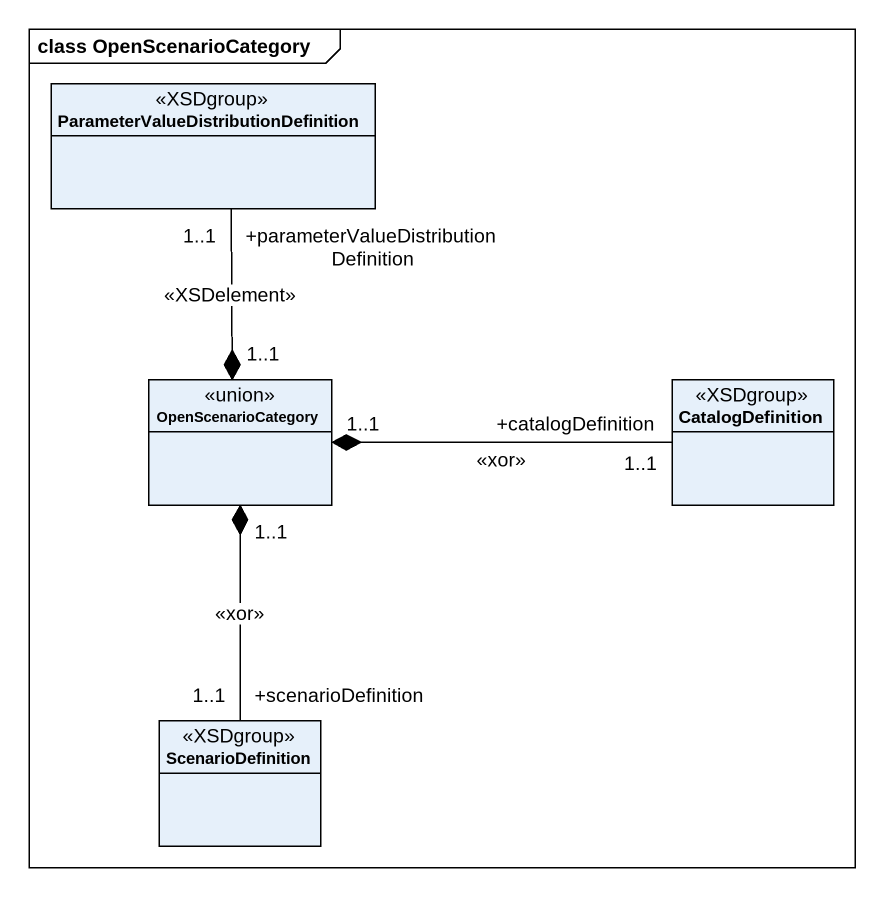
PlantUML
@startuml
mainframe class OpenScenarioCategory
hide circle
hide empty members
class "ParameterValueDistributionDefinition" as ParameterValueDistributionDe <<XSDgroup>>
class OpenScenarioCategory <<union>>
class CatalogDefinition <<XSDgroup>>
class ScenarioDefinition <<XSDgroup>>
OpenScenarioCategory "1..1" *-up- "+parameterValueDistributionDefinition\n1..1" ParameterValueDistributionDe : <<XSDelement>>
OpenScenarioCategory "1..1" *-right- "+catalogDefinition\n1..1" CatalogDefinition : <<xor>>
OpenScenarioCategory "1..1" *-- "+scenarioDefinition\n1..1" ScenarioDefinition : <<xor>>
@enduml
